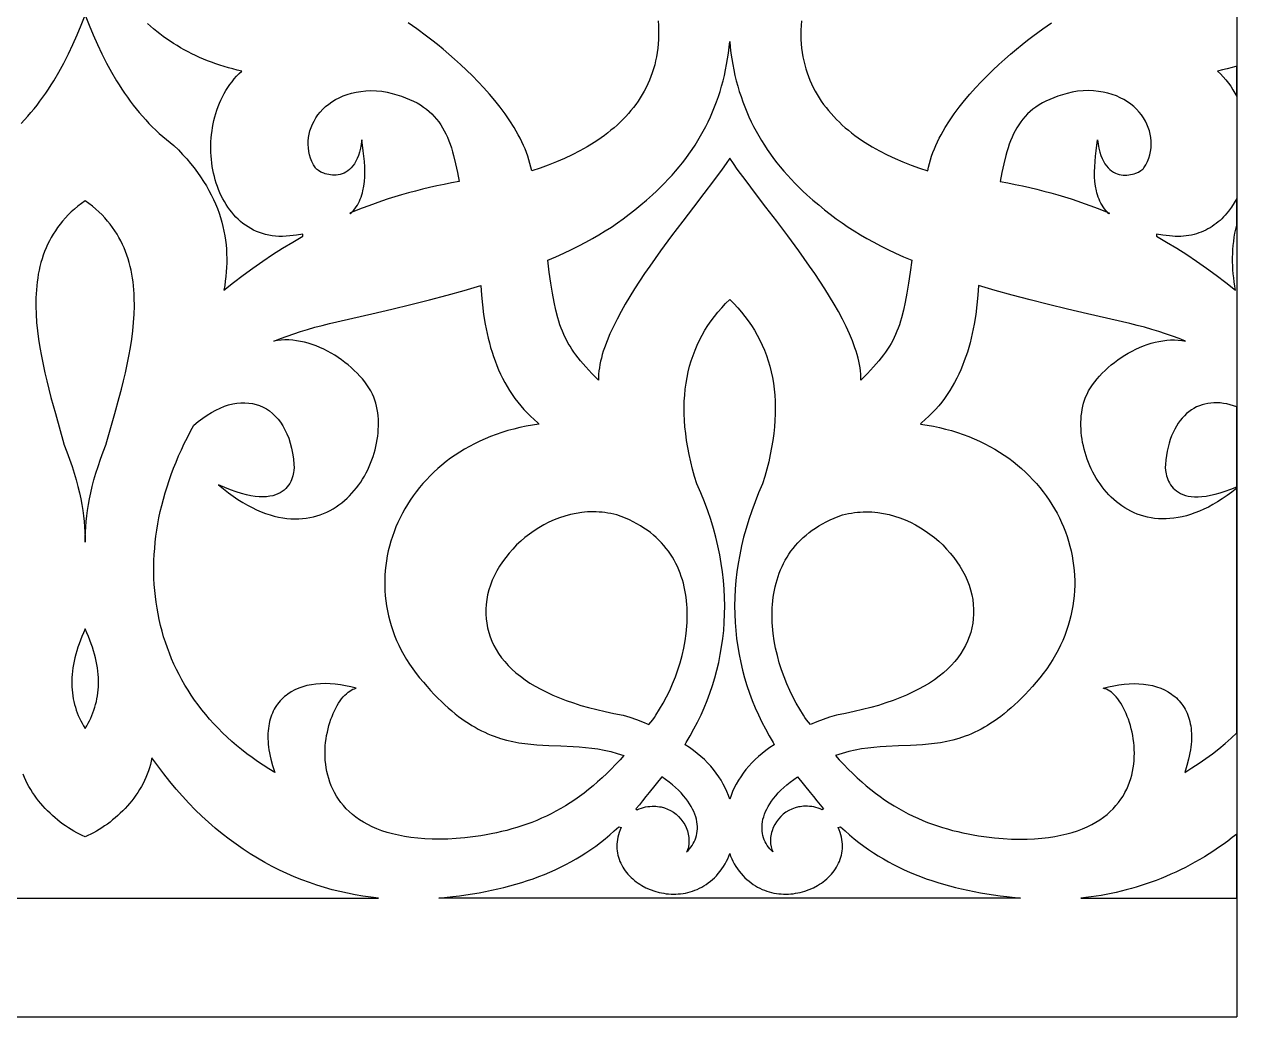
# Model space of a CAD drawing. Extents: x -53 to 63, y 3 to 43.
# Drawn here: x 35.28 to 63.41, y 2.79 to 25.82 of the extents above; entities that cross this region are included whole.
import ezdxf

# ---------------------------------------------------------------- set-up
doc = ezdxf.new("R2010")
doc.units = 0
doc.header["$MEASUREMENT"] = 0
doc.layers.get('0').update_dxf_attribs({"linetype": 'CONTINUOUS'})
doc.layers.add('LAYER_1', color=18, linetype='CONTINUOUS')

msp = doc.modelspace()

# ---------------------------------------------------------------- linework, layer by layer
msp.add_line((63.41, 42.78), (63.41, 2.794))
at = {"layer": 'LAYER_1'}
for points in [[(35.209, 23.519), (35.285, 23.6), (35.36, 23.683), (35.433, 23.768), (35.504, 23.854), (35.574, 23.943), (35.643, 24.033), (35.709, 24.125), (35.775, 24.219), (35.839, 24.314), (35.902, 24.411), (35.963, 24.509), (36.082, 24.711), (36.195, 24.918), (36.303, 25.131), (36.407, 25.349), (36.506, 25.573), (36.6, 25.801), (36.69, 26.033), (36.781, 25.801), (36.875, 25.573), (36.974, 25.349), (37.078, 25.131), (37.186, 24.918), (37.299, 24.711), (37.417, 24.509), (37.479, 24.411), (37.541, 24.314), (37.605, 24.219), (37.671, 24.125), (37.737, 24.033), (37.806, 23.943), (37.876, 23.854), (37.947, 23.768), (38.02, 23.683), (38.095, 23.6), (38.171, 23.519), (38.249, 23.439), (38.328, 23.362), (38.409, 23.287), (38.492, 23.213), (38.577, 23.142), (38.663, 23.073), (38.751, 23.006), (38.855, 22.902), (38.953, 22.798), (39.047, 22.694), (39.135, 22.589), (39.218, 22.485), (39.297, 22.381), (39.37, 22.276), (39.439, 22.172), (39.503, 22.067), (39.563, 21.963), (39.618, 21.858), (39.669, 21.754), (39.716, 21.649), (39.759, 21.544), (39.797, 21.439), (39.832, 21.334), (39.862, 21.229), (39.889, 21.124), (39.912, 21.019), (39.931, 20.914), (39.947, 20.809), (39.959, 20.704), (39.968, 20.599), (39.974, 20.494), (39.976, 20.388), (39.975, 20.283), (39.972, 20.178), (39.965, 20.072), (39.955, 19.967), (39.943, 19.862), (39.928, 19.756), (39.91, 19.651), (40.134, 19.828), (40.358, 19.998), (40.584, 20.164), (40.812, 20.323), (41.041, 20.477), (41.273, 20.625), (41.507, 20.767), (41.745, 20.904), (41.74, 20.948), (41.595, 20.926), (41.441, 20.907), (41.355, 20.899), (41.27, 20.896), (41.188, 20.897), (41.107, 20.902), (41.028, 20.911), (40.952, 20.925), (40.877, 20.941), (40.804, 20.962), (40.734, 20.986), (40.665, 21.013), (40.598, 21.044), (40.534, 21.078), (40.471, 21.116), (40.411, 21.156), (40.352, 21.199), (40.296, 21.246), (40.241, 21.294), (40.189, 21.346), (40.139, 21.4), (40.091, 21.456), (40.046, 21.515), (40.002, 21.576), (39.961, 21.639), (39.922, 21.704), (39.885, 21.771), (39.85, 21.839), (39.818, 21.91), (39.788, 21.982), (39.76, 22.055), (39.734, 22.13), (39.711, 22.206), (39.69, 22.283), (39.671, 22.361), (39.655, 22.44), (39.641, 22.52), (39.629, 22.601), (39.62, 22.683), (39.613, 22.765), (39.609, 22.847), (39.607, 22.929), (39.607, 23.012), (39.61, 23.095), (39.616, 23.178), (39.623, 23.261), (39.634, 23.344), (39.647, 23.426), (39.662, 23.508), (39.68, 23.589), (39.701, 23.67), (39.724, 23.75), (39.749, 23.829), (39.778, 23.907), (39.808, 23.985), (39.842, 24.061), (39.878, 24.135), (39.917, 24.209), (39.958, 24.281), (40.002, 24.351), (40.049, 24.42), (40.099, 24.486), (40.151, 24.551), (40.206, 24.614), (40.264, 24.675), (40.324, 24.734), (40.324, 24.734), (40.22, 24.757), (40.117, 24.782), (40.016, 24.809), (39.916, 24.838), (39.817, 24.869), (39.72, 24.902), (39.624, 24.936), (39.529, 24.972), (39.436, 25.01), (39.344, 25.05), (39.253, 25.092), (39.164, 25.135), (39.077, 25.18), (38.99, 25.226), (38.906, 25.274), (38.822, 25.324), (38.74, 25.375), (38.66, 25.428), (38.581, 25.483), (38.503, 25.538), (38.427, 25.596), (38.353, 25.654), (38.28, 25.715), (38.208, 25.776), (38.138, 25.839)], [(49.983, 25.897), (49.991, 25.786), (49.995, 25.678), (49.995, 25.571), (49.993, 25.467), (49.986, 25.364), (49.976, 25.263), (49.963, 25.164), (49.947, 25.066), (49.927, 24.971), (49.905, 24.877), (49.879, 24.785), (49.85, 24.694), (49.819, 24.606), (49.784, 24.519), (49.747, 24.434), (49.707, 24.351), (49.664, 24.269), (49.618, 24.189), (49.57, 24.111), (49.52, 24.035), (49.467, 23.96), (49.412, 23.886), (49.354, 23.815), (49.294, 23.745), (49.232, 23.676), (49.168, 23.609), (49.102, 23.544), (49.033, 23.48), (48.963, 23.418), (48.891, 23.358), (48.817, 23.299), (48.741, 23.241), (48.664, 23.185), (48.585, 23.13), (48.504, 23.077), (48.338, 22.976), (48.167, 22.88), (47.991, 22.789), (47.81, 22.705), (47.625, 22.625), (47.437, 22.552), (47.246, 22.483), (47.052, 22.42), (47.034, 22.505), (47.012, 22.589), (46.988, 22.674), (46.961, 22.758), (46.93, 22.842), (46.897, 22.926), (46.862, 23.009), (46.823, 23.093), (46.782, 23.175), (46.739, 23.257), (46.694, 23.339), (46.646, 23.42), (46.545, 23.581), (46.436, 23.739), (46.32, 23.895), (46.199, 24.048), (46.073, 24.197), (45.943, 24.343), (45.81, 24.485), (45.675, 24.622), (45.538, 24.756), (45.401, 24.884), (45.264, 25.008), (45.128, 25.127), (44.994, 25.24), (44.863, 25.347), (44.735, 25.449), (44.612, 25.544), (44.383, 25.714), (44.182, 25.855)], [(53.308, 25.897), (53.3, 25.786), (53.296, 25.678), (53.296, 25.571), (53.299, 25.467), (53.305, 25.364), (53.315, 25.263), (53.328, 25.164), (53.344, 25.066), (53.364, 24.971), (53.387, 24.877), (53.412, 24.785), (53.441, 24.694), (53.473, 24.606), (53.507, 24.519), (53.545, 24.434), (53.585, 24.351), (53.627, 24.269), (53.673, 24.189), (53.721, 24.111), (53.771, 24.035), (53.824, 23.96), (53.88, 23.886), (53.937, 23.815), (53.997, 23.745), (54.059, 23.676), (54.123, 23.609), (54.19, 23.544), (54.258, 23.48), (54.328, 23.418), (54.4, 23.358), (54.474, 23.299), (54.55, 23.241), (54.627, 23.185), (54.706, 23.13), (54.787, 23.077), (54.953, 22.976), (55.124, 22.88), (55.3, 22.789), (55.481, 22.705), (55.666, 22.625), (55.854, 22.552), (56.046, 22.483), (56.24, 22.42), (56.258, 22.505), (56.279, 22.589), (56.303, 22.674), (56.331, 22.758), (56.361, 22.842), (56.394, 22.926), (56.43, 23.009), (56.468, 23.093), (56.509, 23.175), (56.552, 23.257), (56.598, 23.339), (56.645, 23.42), (56.747, 23.581), (56.855, 23.739), (56.971, 23.895), (57.092, 24.048), (57.218, 24.197), (57.347, 24.343), (57.48, 24.485), (57.616, 24.622), (57.753, 24.756), (57.89, 24.884), (58.027, 25.008), (58.163, 25.127), (58.297, 25.24), (58.428, 25.347), (58.556, 25.449), (58.679, 25.544), (58.908, 25.714), (59.109, 25.855)], [(29.883, 5.546), (36.69, 5.546), (43.496, 5.546), (43.316, 5.567), (43.137, 5.592), (42.958, 5.622), (42.779, 5.657), (42.6, 5.696), (42.422, 5.741), (42.245, 5.791), (42.068, 5.845), (41.893, 5.905), (41.718, 5.97), (41.543, 6.04), (41.37, 6.116), (41.198, 6.196), (41.027, 6.282), (40.858, 6.374), (40.689, 6.471), (40.522, 6.573), (40.357, 6.681), (40.193, 6.795), (40.031, 6.914), (39.87, 7.039), (39.711, 7.169), (39.554, 7.306), (39.4, 7.448), (39.247, 7.596), (39.096, 7.75), (38.947, 7.911), (38.801, 8.077), (38.657, 8.249), (38.516, 8.428), (38.377, 8.612), (38.24, 8.803), (38.225, 8.725), (38.206, 8.647), (38.184, 8.57), (38.159, 8.495), (38.132, 8.42), (38.101, 8.347), (38.068, 8.275), (38.033, 8.204), (37.995, 8.134), (37.955, 8.065), (37.913, 7.998), (37.868, 7.932), (37.821, 7.868), (37.773, 7.805), (37.723, 7.744), (37.671, 7.684), (37.617, 7.626), (37.562, 7.569), (37.506, 7.514), (37.448, 7.46), (37.389, 7.409), (37.329, 7.359), (37.268, 7.311), (37.206, 7.265), (37.143, 7.221), (37.079, 7.179), (36.951, 7.1), (36.886, 7.064), (36.821, 7.03), (36.756, 6.999), (36.69, 6.969), (36.625, 6.999), (36.56, 7.03), (36.494, 7.064), (36.43, 7.1), (36.301, 7.179), (36.238, 7.221), (36.175, 7.265), (36.113, 7.311), (36.052, 7.359), (35.992, 7.409), (35.934, 7.46), (35.876, 7.514), (35.819, 7.569), (35.764, 7.626), (35.711, 7.684), (35.659, 7.744), (35.609, 7.805), (35.56, 7.868), (35.514, 7.932), (35.469, 7.998), (35.427, 8.065), (35.387, 8.134), (35.349, 8.204), (35.314, 8.275), (35.281, 8.347), (35.25, 8.42)], [(-53.042, 2.794), (63.41, 2.794)]]:
    msp.add_lwpolyline(points, dxfattribs=at)
for points in [[(51.645, 25.419), (51.659, 25.284), (51.675, 25.15), (51.694, 25.018), (51.716, 24.888), (51.741, 24.759), (51.768, 24.632), (51.799, 24.506), (51.833, 24.382), (51.869, 24.259), (51.908, 24.139), (51.95, 24.019), (51.995, 23.901), (52.042, 23.785), (52.092, 23.671), (52.145, 23.557), (52.201, 23.446), (52.259, 23.336), (52.32, 23.227), (52.383, 23.12), (52.45, 23.015), (52.518, 22.911), (52.59, 22.808), (52.663, 22.707), (52.74, 22.607), (52.819, 22.509), (52.9, 22.412), (52.984, 22.317), (53.07, 22.223), (53.159, 22.131), (53.25, 22.04), (53.343, 21.95), (53.439, 21.862), (53.575, 21.741), (53.71, 21.626), (53.845, 21.516), (53.979, 21.41), (54.115, 21.308), (54.252, 21.21), (54.391, 21.115), (54.534, 21.024), (54.68, 20.934), (54.83, 20.847), (54.986, 20.761), (55.148, 20.677), (55.316, 20.593), (55.492, 20.51), (55.676, 20.426), (55.869, 20.342), (55.831, 20.064), (55.794, 19.812), (55.757, 19.584), (55.718, 19.375), (55.678, 19.185), (55.633, 19.01), (55.609, 18.927), (55.583, 18.848), (55.556, 18.771), (55.527, 18.697), (55.496, 18.624), (55.463, 18.553), (55.428, 18.484), (55.39, 18.415), (55.35, 18.348), (55.307, 18.281), (55.261, 18.213), (55.212, 18.146), (55.16, 18.078), (55.105, 18.01), (54.983, 17.869), (54.845, 17.72), (54.691, 17.563), (54.691, 17.632), (54.687, 17.703), (54.68, 17.776), (54.67, 17.849), (54.657, 17.924), (54.641, 17.999), (54.623, 18.076), (54.602, 18.154), (54.578, 18.233), (54.551, 18.313), (54.491, 18.475), (54.422, 18.64), (54.345, 18.808), (54.259, 18.979), (54.167, 19.152), (54.068, 19.326), (53.963, 19.502), (53.853, 19.678), (53.738, 19.856), (53.62, 20.033), (53.498, 20.21), (53.374, 20.387), (53.247, 20.563), (52.992, 20.91), (52.736, 21.248), (52.486, 21.576), (52.247, 21.889), (52.024, 22.185), (51.821, 22.46), (51.73, 22.59), (51.645, 22.712), (51.561, 22.59), (51.47, 22.46), (51.267, 22.185), (51.044, 21.889), (50.805, 21.576), (50.555, 21.248), (50.299, 20.91), (50.043, 20.563), (49.917, 20.387), (49.793, 20.21), (49.671, 20.033), (49.553, 19.856), (49.438, 19.678), (49.328, 19.502), (49.223, 19.326), (49.124, 19.152), (49.031, 18.979), (48.946, 18.808), (48.868, 18.64), (48.799, 18.475), (48.739, 18.313), (48.713, 18.233), (48.689, 18.154), (48.668, 18.076), (48.65, 17.999), (48.634, 17.924), (48.621, 17.849), (48.611, 17.776), (48.604, 17.703), (48.6, 17.632), (48.6, 17.563), (48.446, 17.72), (48.308, 17.869), (48.186, 18.01), (48.131, 18.078), (48.079, 18.146), (48.03, 18.213), (47.984, 18.281), (47.941, 18.348), (47.901, 18.415), (47.863, 18.484), (47.828, 18.553), (47.795, 18.624), (47.764, 18.697), (47.735, 18.771), (47.708, 18.848), (47.682, 18.927), (47.658, 19.01), (47.613, 19.185), (47.573, 19.375), (47.534, 19.584), (47.497, 19.812), (47.46, 20.064), (47.422, 20.342), (47.615, 20.426), (47.799, 20.51), (47.974, 20.593), (48.143, 20.677), (48.305, 20.761), (48.46, 20.847), (48.611, 20.934), (48.757, 21.024), (48.9, 21.115), (49.039, 21.21), (49.176, 21.308), (49.312, 21.41), (49.446, 21.516), (49.581, 21.626), (49.716, 21.741), (49.852, 21.862), (49.948, 21.95), (50.041, 22.04), (50.132, 22.131), (50.221, 22.223), (50.307, 22.317), (50.391, 22.412), (50.472, 22.509), (50.551, 22.607), (50.627, 22.707), (50.701, 22.808), (50.773, 22.911), (50.841, 23.015), (50.907, 23.12), (50.971, 23.227), (51.032, 23.336), (51.09, 23.446), (51.146, 23.557), (51.199, 23.671), (51.249, 23.785), (51.296, 23.901), (51.341, 24.019), (51.383, 24.139), (51.422, 24.259), (51.458, 24.382), (51.492, 24.506), (51.523, 24.632), (51.55, 24.759), (51.575, 24.888), (51.597, 25.018), (51.616, 25.15), (51.632, 25.284)], [(63.41, 24.849), (63.302, 24.817), (63.191, 24.787), (63.08, 24.759), (62.966, 24.734), (62.966, 24.734), (63.034, 24.668), (63.098, 24.6), (63.158, 24.528), (63.215, 24.455), (63.269, 24.379), (63.319, 24.301), (63.366, 24.221), (63.41, 24.139)], [(42.832, 21.436), (42.845, 21.419), (42.882, 21.458), (42.917, 21.498), (42.949, 21.539), (42.979, 21.582), (43.006, 21.625), (43.031, 21.67), (43.054, 21.715), (43.075, 21.762), (43.093, 21.809), (43.11, 21.858), (43.124, 21.908), (43.137, 21.958), (43.157, 22.062), (43.17, 22.169), (43.177, 22.28), (43.179, 22.395), (43.176, 22.512), (43.169, 22.632), (43.158, 22.755), (43.144, 22.881), (43.11, 23.14), (43.097, 23.037), (43.079, 22.942), (43.058, 22.855), (43.033, 22.776), (43.005, 22.705), (42.974, 22.641), (42.94, 22.583), (42.904, 22.532), (42.866, 22.488), (42.826, 22.449), (42.784, 22.416), (42.742, 22.388), (42.698, 22.366), (42.653, 22.348), (42.608, 22.334), (42.563, 22.325), (42.518, 22.32), (42.473, 22.318), (42.429, 22.319), (42.385, 22.323), (42.343, 22.33), (42.302, 22.339), (42.263, 22.35), (42.226, 22.362), (42.159, 22.391), (42.103, 22.423), (42.08, 22.44), (42.06, 22.456), (42.044, 22.472), (42.033, 22.487), (41.99, 22.56), (41.953, 22.635), (41.922, 22.711), (41.899, 22.789), (41.881, 22.868), (41.87, 22.948), (41.865, 23.028), (41.867, 23.108), (41.874, 23.188), (41.888, 23.267), (41.907, 23.346), (41.933, 23.423), (41.964, 23.499), (42.001, 23.574), (42.044, 23.646), (42.092, 23.716), (42.146, 23.783), (42.206, 23.848), (42.27, 23.909), (42.341, 23.966), (42.416, 24.02), (42.497, 24.07), (42.583, 24.115), (42.674, 24.155), (42.77, 24.19), (42.871, 24.22), (42.976, 24.244), (43.087, 24.262), (43.202, 24.274), (43.322, 24.28), (43.447, 24.278), (43.576, 24.269), (43.698, 24.243), (43.814, 24.214), (43.924, 24.183), (44.029, 24.15), (44.127, 24.114), (44.22, 24.076), (44.308, 24.035), (44.391, 23.992), (44.469, 23.946), (44.542, 23.897), (44.611, 23.847), (44.675, 23.793), (44.736, 23.737), (44.792, 23.679), (44.845, 23.618), (44.894, 23.554), (44.94, 23.488), (44.983, 23.419), (45.023, 23.348), (45.061, 23.273), (45.096, 23.197), (45.128, 23.117), (45.158, 23.035), (45.187, 22.95), (45.214, 22.862), (45.239, 22.772), (45.285, 22.582), (45.328, 22.382), (45.368, 22.171), (45.193, 22.138), (45.02, 22.104), (44.85, 22.068), (44.682, 22.03), (44.517, 21.99), (44.354, 21.949), (44.192, 21.906), (44.034, 21.86), (43.877, 21.814), (43.722, 21.765), (43.569, 21.714), (43.418, 21.662), (43.269, 21.608), (43.121, 21.552), (42.976, 21.495)], [(60.458, 21.436), (60.446, 21.419), (60.408, 21.458), (60.374, 21.498), (60.341, 21.539), (60.312, 21.582), (60.284, 21.625), (60.259, 21.67), (60.236, 21.715), (60.216, 21.762), (60.197, 21.809), (60.181, 21.858), (60.166, 21.908), (60.154, 21.958), (60.134, 22.062), (60.121, 22.169), (60.113, 22.28), (60.112, 22.395), (60.115, 22.512), (60.122, 22.632), (60.133, 22.755), (60.146, 22.881), (60.181, 23.14), (60.194, 23.037), (60.212, 22.942), (60.233, 22.855), (60.258, 22.776), (60.286, 22.705), (60.317, 22.641), (60.351, 22.583), (60.387, 22.532), (60.425, 22.488), (60.465, 22.449), (60.507, 22.416), (60.549, 22.388), (60.593, 22.366), (60.638, 22.348), (60.683, 22.334), (60.728, 22.325), (60.773, 22.32), (60.818, 22.318), (60.862, 22.319), (60.905, 22.323), (60.948, 22.33), (60.988, 22.339), (61.027, 22.35), (61.065, 22.362), (61.132, 22.391), (61.188, 22.423), (61.211, 22.44), (61.231, 22.456), (61.246, 22.472), (61.258, 22.487), (61.301, 22.56), (61.338, 22.635), (61.368, 22.711), (61.392, 22.789), (61.41, 22.868), (61.421, 22.948), (61.425, 23.028), (61.424, 23.108), (61.417, 23.188), (61.403, 23.267), (61.383, 23.346), (61.358, 23.423), (61.327, 23.499), (61.29, 23.574), (61.247, 23.646), (61.199, 23.716), (61.145, 23.783), (61.085, 23.848), (61.02, 23.909), (60.95, 23.966), (60.875, 24.02), (60.794, 24.07), (60.708, 24.115), (60.617, 24.155), (60.521, 24.19), (60.42, 24.22), (60.314, 24.244), (60.204, 24.262), (60.088, 24.274), (59.968, 24.28), (59.844, 24.278), (59.714, 24.269), (59.592, 24.243), (59.476, 24.214), (59.366, 24.183), (59.262, 24.15), (59.164, 24.114), (59.071, 24.076), (58.983, 24.035), (58.9, 23.992), (58.823, 23.946), (58.749, 23.897), (58.681, 23.847), (58.616, 23.793), (58.556, 23.737), (58.499, 23.679), (58.446, 23.618), (58.397, 23.554), (58.351, 23.488), (58.308, 23.419), (58.268, 23.348), (58.231, 23.273), (58.196, 23.197), (58.163, 23.117), (58.133, 23.035), (58.104, 22.95), (58.078, 22.862), (58.053, 22.772), (58.006, 22.582), (57.963, 22.382), (57.923, 22.171), (58.098, 22.138), (58.271, 22.104), (58.441, 22.068), (58.609, 22.03), (58.774, 21.99), (58.937, 21.949), (59.098, 21.906), (59.257, 21.86), (59.414, 21.814), (59.569, 21.765), (59.721, 21.714), (59.872, 21.662), (60.021, 21.608), (60.169, 21.552), (60.314, 21.495)], [(36.69, 13.804), (36.692, 13.921), (36.696, 14.04), (36.703, 14.161), (36.713, 14.285), (36.727, 14.412), (36.744, 14.541), (36.765, 14.674), (36.79, 14.811), (36.82, 14.952), (36.855, 15.097), (36.895, 15.247), (36.94, 15.402), (36.991, 15.562), (37.048, 15.728), (37.112, 15.9), (37.182, 16.078), (37.182, 16.085), (37.38, 16.791), (37.482, 17.163), (37.531, 17.352), (37.579, 17.543), (37.624, 17.735), (37.666, 17.928), (37.705, 18.122), (37.74, 18.317), (37.77, 18.511), (37.795, 18.705), (37.815, 18.898), (37.827, 19.09), (37.833, 19.281), (37.831, 19.47), (37.828, 19.564), (37.822, 19.657), (37.813, 19.749), (37.803, 19.841), (37.79, 19.932), (37.775, 20.022), (37.758, 20.112), (37.737, 20.2), (37.715, 20.288), (37.689, 20.375), (37.661, 20.46), (37.63, 20.545), (37.596, 20.629), (37.559, 20.711), (37.519, 20.792), (37.476, 20.873), (37.43, 20.951), (37.381, 21.029), (37.328, 21.105), (37.272, 21.18), (37.212, 21.253), (37.149, 21.325), (37.082, 21.395), (37.011, 21.464), (36.937, 21.531), (36.858, 21.597), (36.776, 21.66), (36.69, 21.722), (36.604, 21.66), (36.522, 21.597), (36.443, 21.531), (36.369, 21.464), (36.298, 21.395), (36.231, 21.325), (36.168, 21.253), (36.108, 21.18), (36.052, 21.105), (35.999, 21.029), (35.95, 20.951), (35.903, 20.873), (35.86, 20.792), (35.82, 20.711), (35.783, 20.629), (35.749, 20.545), (35.718, 20.46), (35.69, 20.375), (35.665, 20.288), (35.642, 20.2), (35.622, 20.112), (35.604, 20.022), (35.589, 19.932), (35.577, 19.841), (35.566, 19.749), (35.558, 19.657), (35.552, 19.564), (35.548, 19.47), (35.547, 19.281), (35.552, 19.09), (35.565, 18.898), (35.584, 18.705), (35.609, 18.511), (35.64, 18.317), (35.674, 18.122), (35.713, 17.928), (35.756, 17.735), (35.801, 17.543), (35.848, 17.352), (35.898, 17.163), (35.999, 16.791), (36.197, 16.085), (36.197, 16.078), (36.267, 15.9), (36.33, 15.728), (36.387, 15.562), (36.438, 15.402), (36.484, 15.247), (36.524, 15.097), (36.558, 14.952), (36.588, 14.811), (36.614, 14.674), (36.635, 14.541), (36.652, 14.412), (36.666, 14.285), (36.676, 14.161), (36.684, 14.04), (36.688, 13.921)], [(63.41, 21.779), (63.352, 21.675), (63.288, 21.575), (63.218, 21.48), (63.144, 21.391), (63.104, 21.349), (63.064, 21.308), (63.022, 21.269), (62.979, 21.232), (62.934, 21.196), (62.888, 21.162), (62.841, 21.129), (62.793, 21.099), (62.743, 21.071), (62.692, 21.044), (62.64, 21.02), (62.586, 20.997), (62.532, 20.977), (62.476, 20.959), (62.419, 20.943), (62.36, 20.929), (62.301, 20.917), (62.24, 20.908), (62.178, 20.902), (62.115, 20.898), (62.05, 20.896), (61.985, 20.897), (61.918, 20.9), (61.85, 20.907), (61.696, 20.926), (61.551, 20.948), (61.546, 20.904), (61.783, 20.767), (62.018, 20.625), (62.25, 20.477), (62.479, 20.323), (62.706, 20.164), (62.932, 19.998), (63.157, 19.828), (63.381, 19.651), (63.365, 19.745), (63.351, 19.84), (63.339, 19.934), (63.33, 20.028), (63.323, 20.123), (63.318, 20.217), (63.315, 20.311), (63.315, 20.405), (63.317, 20.5), (63.322, 20.594), (63.33, 20.688), (63.34, 20.782), (63.353, 20.876), (63.369, 20.97), (63.388, 21.065), (63.41, 21.159)], [(45.871, 19.756), (45.886, 19.532), (45.908, 19.307), (45.937, 19.084), (45.973, 18.863), (45.993, 18.753), (46.016, 18.643), (46.042, 18.535), (46.069, 18.427), (46.099, 18.321), (46.131, 18.215), (46.165, 18.11), (46.202, 18.007), (46.242, 17.904), (46.284, 17.803), (46.329, 17.704), (46.377, 17.606), (46.427, 17.509), (46.481, 17.414), (46.538, 17.321), (46.597, 17.229), (46.66, 17.14), (46.727, 17.052), (46.796, 16.966), (46.869, 16.883), (46.945, 16.802), (47.025, 16.723), (47.108, 16.646), (47.196, 16.572), (47.204, 16.565), (47.209, 16.558), (47.217, 16.544), (47.067, 16.521), (46.92, 16.495), (46.776, 16.464), (46.635, 16.429), (46.497, 16.391), (46.361, 16.349), (46.228, 16.304), (46.099, 16.255), (45.972, 16.203), (45.848, 16.147), (45.728, 16.088), (45.61, 16.026), (45.495, 15.961), (45.384, 15.893), (45.276, 15.822), (45.171, 15.749), (45.069, 15.672), (44.97, 15.593), (44.875, 15.512), (44.783, 15.428), (44.694, 15.342), (44.609, 15.253), (44.527, 15.163), (44.448, 15.07), (44.373, 14.975), (44.302, 14.878), (44.233, 14.78), (44.169, 14.68), (44.108, 14.578), (44.05, 14.474), (43.997, 14.369), (43.946, 14.263), (43.9, 14.156), (43.857, 14.047), (43.818, 13.937), (43.783, 13.826), (43.752, 13.714), (43.724, 13.601), (43.7, 13.488), (43.681, 13.374), (43.665, 13.259), (43.653, 13.144), (43.645, 13.028), (43.641, 12.912), (43.641, 12.795), (43.645, 12.679), (43.654, 12.562), (43.666, 12.446), (43.683, 12.33), (43.704, 12.213), (43.729, 12.097), (43.758, 11.982), (43.792, 11.867), (43.829, 11.752), (43.872, 11.638), (43.918, 11.525), (43.969, 11.413), (44.025, 11.301), (44.085, 11.191), (44.149, 11.081), (44.218, 10.973), (44.291, 10.866), (44.369, 10.76), (44.452, 10.656), (44.538, 10.553), (44.623, 10.455), (44.707, 10.361), (44.791, 10.272), (44.873, 10.187), (44.955, 10.107), (45.036, 10.03), (45.117, 9.958), (45.197, 9.889), (45.276, 9.825), (45.354, 9.763), (45.432, 9.706), (45.509, 9.652), (45.586, 9.601), (45.662, 9.554), (45.737, 9.509), (45.812, 9.468), (45.887, 9.429), (45.961, 9.393), (46.035, 9.36), (46.108, 9.33), (46.181, 9.302), (46.326, 9.252), (46.469, 9.212), (46.611, 9.178), (46.753, 9.152), (46.893, 9.131), (47.033, 9.115), (47.173, 9.103), (47.312, 9.094), (47.452, 9.087), (47.731, 9.077), (48.013, 9.064), (48.155, 9.055), (48.298, 9.043), (48.443, 9.027), (48.589, 9.006), (48.736, 8.979), (48.886, 8.945), (49.037, 8.904), (49.191, 8.854), (49.102, 8.757), (48.999, 8.645), (48.895, 8.537), (48.791, 8.434), (48.687, 8.335), (48.582, 8.241), (48.477, 8.15), (48.371, 8.063), (48.265, 7.981), (48.158, 7.902), (48.05, 7.827), (47.942, 7.755), (47.833, 7.687), (47.724, 7.623), (47.614, 7.562), (47.503, 7.504), (47.392, 7.449), (47.28, 7.398), (47.167, 7.349), (47.053, 7.304), (46.939, 7.261), (46.823, 7.221), (46.707, 7.184), (46.59, 7.15), (46.473, 7.118), (46.354, 7.088), (46.235, 7.061), (46.114, 7.036), (45.993, 7.013), (45.871, 6.992), (45.747, 6.973), (45.498, 6.941), (45.297, 6.927), (45.104, 6.917), (44.919, 6.914), (44.741, 6.916), (44.571, 6.924), (44.407, 6.936), (44.251, 6.954), (44.102, 6.976), (43.96, 7.003), (43.825, 7.034), (43.696, 7.069), (43.574, 7.109), (43.459, 7.153), (43.349, 7.2), (43.246, 7.251), (43.148, 7.305), (43.057, 7.362), (42.971, 7.423), (42.891, 7.486), (42.816, 7.552), (42.747, 7.62), (42.682, 7.691), (42.623, 7.764), (42.569, 7.838), (42.52, 7.915), (42.475, 7.993), (42.435, 8.073), (42.399, 8.154), (42.368, 8.235), (42.341, 8.318), (42.318, 8.402), (42.299, 8.486), (42.283, 8.571), (42.272, 8.655), (42.263, 8.74), (42.259, 8.825), (42.257, 8.909), (42.259, 8.992), (42.263, 9.076), (42.271, 9.158), (42.281, 9.239), (42.294, 9.319), (42.31, 9.397), (42.327, 9.474), (42.347, 9.55), (42.369, 9.623), (42.393, 9.694), (42.419, 9.763), (42.447, 9.83), (42.476, 9.893), (42.507, 9.955), (42.539, 10.013), (42.572, 10.068), (42.606, 10.119), (42.642, 10.167), (42.678, 10.212), (42.715, 10.252), (42.752, 10.289), (42.79, 10.321), (42.828, 10.349), (42.866, 10.373), (42.904, 10.391), (42.942, 10.405), (42.98, 10.414), (42.857, 10.447), (42.735, 10.474), (42.614, 10.495), (42.495, 10.51), (42.379, 10.52), (42.264, 10.523), (42.153, 10.52), (42.044, 10.511), (41.939, 10.496), (41.837, 10.475), (41.739, 10.447), (41.645, 10.414), (41.556, 10.375), (41.471, 10.329), (41.391, 10.278), (41.353, 10.25), (41.317, 10.22), (41.282, 10.189), (41.248, 10.156), (41.216, 10.122), (41.185, 10.087), (41.156, 10.049), (41.129, 10.011), (41.103, 9.97), (41.079, 9.929), (41.056, 9.885), (41.035, 9.84), (41.016, 9.794), (40.999, 9.746), (40.983, 9.696), (40.97, 9.645), (40.958, 9.593), (40.949, 9.539), (40.941, 9.483), (40.935, 9.426), (40.932, 9.367), (40.93, 9.307), (40.931, 9.245), (40.934, 9.182), (40.939, 9.117), (40.946, 9.051), (40.956, 8.983), (40.967, 8.913), (40.982, 8.842), (40.998, 8.77), (41.039, 8.62), (41.09, 8.464), (40.953, 8.546), (40.82, 8.63), (40.69, 8.717), (40.563, 8.806), (40.44, 8.897), (40.321, 8.99), (40.204, 9.085), (40.092, 9.183), (39.982, 9.282), (39.876, 9.383), (39.774, 9.486), (39.675, 9.59), (39.579, 9.697), (39.487, 9.805), (39.398, 9.915), (39.313, 10.027), (39.231, 10.14), (39.152, 10.255), (39.077, 10.372), (39.005, 10.49), (38.937, 10.609), (38.872, 10.73), (38.81, 10.852), (38.752, 10.976), (38.697, 11.1), (38.646, 11.226), (38.598, 11.354), (38.553, 11.482), (38.512, 11.611), (38.474, 11.742), (38.44, 11.874), (38.409, 12.006), (38.382, 12.14), (38.358, 12.274), (38.337, 12.41), (38.32, 12.546), (38.306, 12.683), (38.295, 12.82), (38.288, 12.959), (38.285, 13.098), (38.284, 13.237), (38.287, 13.377), (38.294, 13.518), (38.304, 13.659), (38.317, 13.801), (38.334, 13.943), (38.354, 14.085), (38.377, 14.228), (38.404, 14.371), (38.434, 14.514), (38.468, 14.658), (38.505, 14.801), (38.546, 14.945), (38.59, 15.088), (38.637, 15.232), (38.687, 15.376), (38.741, 15.519), (38.799, 15.663), (38.86, 15.806), (38.924, 15.949), (38.991, 16.092), (39.062, 16.235), (39.137, 16.377), (39.215, 16.519), (39.316, 16.605), (39.418, 16.683), (39.519, 16.753), (39.621, 16.815), (39.721, 16.869), (39.821, 16.916), (39.92, 16.955), (40.018, 16.986), (40.115, 17.01), (40.21, 17.027), (40.304, 17.036), (40.395, 17.038), (40.485, 17.032), (40.572, 17.019), (40.657, 16.999), (40.739, 16.971), (40.818, 16.937), (40.895, 16.895), (40.968, 16.847), (41.037, 16.792), (41.103, 16.729), (41.166, 16.66), (41.224, 16.584), (41.278, 16.501), (41.327, 16.412), (41.372, 16.316), (41.413, 16.213), (41.448, 16.104), (41.478, 15.988), (41.503, 15.866), (41.522, 15.737), (41.535, 15.603), (41.537, 15.538), (41.532, 15.463), (41.527, 15.423), (41.519, 15.381), (41.509, 15.339), (41.496, 15.296), (41.48, 15.253), (41.46, 15.21), (41.438, 15.167), (41.411, 15.126), (41.381, 15.086), (41.347, 15.048), (41.308, 15.013), (41.265, 14.98), (41.217, 14.95), (41.165, 14.923), (41.107, 14.9), (41.043, 14.882), (40.974, 14.868), (40.9, 14.859), (40.819, 14.855), (40.732, 14.858), (40.638, 14.866), (40.538, 14.882), (40.431, 14.904), (40.316, 14.934), (40.194, 14.971), (40.065, 15.017), (39.928, 15.071), (39.783, 15.135), (39.898, 15.04), (40.013, 14.952), (40.126, 14.87), (40.237, 14.795), (40.348, 14.726), (40.457, 14.663), (40.564, 14.606), (40.67, 14.556), (40.775, 14.511), (40.878, 14.471), (40.98, 14.438), (41.08, 14.409), (41.178, 14.386), (41.275, 14.368), (41.37, 14.355), (41.464, 14.347), (41.555, 14.343), (41.645, 14.344), (41.733, 14.35), (41.82, 14.36), (41.905, 14.374), (41.987, 14.392), (42.068, 14.414), (42.147, 14.44), (42.224, 14.47), (42.299, 14.503), (42.372, 14.54), (42.443, 14.58), (42.512, 14.623), (42.579, 14.669), (42.644, 14.718), (42.707, 14.769), (42.767, 14.824), (42.826, 14.881), (42.882, 14.94), (42.936, 15.001), (42.987, 15.065), (43.037, 15.13), (43.084, 15.198), (43.128, 15.267), (43.17, 15.338), (43.21, 15.41), (43.247, 15.483), (43.282, 15.558), (43.314, 15.633), (43.344, 15.71), (43.371, 15.788), (43.396, 15.866), (43.418, 15.944), (43.437, 16.023), (43.454, 16.103), (43.468, 16.182), (43.479, 16.261), (43.488, 16.341), (43.493, 16.42), (43.496, 16.498), (43.496, 16.577), (43.494, 16.654), (43.488, 16.731), (43.479, 16.807), (43.467, 16.881), (43.453, 16.955), (43.435, 17.027), (43.414, 17.098), (43.387, 17.169), (43.354, 17.24), (43.317, 17.311), (43.275, 17.382), (43.228, 17.452), (43.177, 17.521), (43.122, 17.59), (43.063, 17.658), (43.001, 17.724), (42.935, 17.79), (42.866, 17.853), (42.794, 17.915), (42.719, 17.974), (42.642, 18.032), (42.562, 18.087), (42.48, 18.139), (42.397, 18.189), (42.311, 18.236), (42.225, 18.279), (42.137, 18.319), (42.048, 18.356), (41.958, 18.389), (41.868, 18.417), (41.777, 18.442), (41.687, 18.462), (41.596, 18.478), (41.506, 18.489), (41.416, 18.495), (41.327, 18.495), (41.239, 18.491), (41.152, 18.481), (41.067, 18.465), (41.22, 18.525), (41.375, 18.583), (41.532, 18.638), (41.691, 18.691), (41.853, 18.741), (42.019, 18.788), (42.188, 18.833), (42.363, 18.875), (43.344, 19.098), (43.806, 19.206), (44.25, 19.314), (44.677, 19.422), (45.089, 19.531), (45.487, 19.642)], [(57.42, 19.756), (57.405, 19.532), (57.383, 19.307), (57.355, 19.084), (57.319, 18.863), (57.298, 18.753), (57.275, 18.643), (57.249, 18.535), (57.222, 18.427), (57.192, 18.321), (57.16, 18.215), (57.126, 18.11), (57.089, 18.007), (57.049, 17.904), (57.007, 17.803), (56.962, 17.704), (56.914, 17.606), (56.864, 17.509), (56.81, 17.414), (56.753, 17.321), (56.694, 17.229), (56.631, 17.14), (56.564, 17.052), (56.495, 16.966), (56.422, 16.883), (56.346, 16.802), (56.266, 16.723), (56.183, 16.646), (56.096, 16.572), (56.087, 16.565), (56.082, 16.558), (56.074, 16.544), (56.224, 16.521), (56.371, 16.495), (56.515, 16.464), (56.656, 16.429), (56.795, 16.391), (56.93, 16.349), (57.063, 16.304), (57.193, 16.255), (57.319, 16.203), (57.443, 16.147), (57.564, 16.088), (57.681, 16.026), (57.796, 15.961), (57.907, 15.893), (58.015, 15.822), (58.12, 15.749), (58.222, 15.672), (58.321, 15.593), (58.416, 15.512), (58.508, 15.428), (58.597, 15.342), (58.682, 15.253), (58.764, 15.163), (58.843, 15.07), (58.918, 14.975), (58.99, 14.878), (59.058, 14.78), (59.122, 14.68), (59.183, 14.578), (59.241, 14.474), (59.295, 14.369), (59.345, 14.263), (59.391, 14.156), (59.434, 14.047), (59.473, 13.937), (59.508, 13.826), (59.539, 13.714), (59.567, 13.601), (59.591, 13.488), (59.61, 13.374), (59.626, 13.259), (59.638, 13.144), (59.646, 13.028), (59.65, 12.912), (59.65, 12.795), (59.646, 12.679), (59.637, 12.562), (59.625, 12.446), (59.608, 12.33), (59.587, 12.213), (59.562, 12.097), (59.533, 11.982), (59.5, 11.867), (59.462, 11.752), (59.419, 11.638), (59.373, 11.525), (59.322, 11.413), (59.266, 11.301), (59.206, 11.191), (59.142, 11.081), (59.073, 10.973), (59, 10.866), (58.922, 10.76), (58.839, 10.656), (58.753, 10.553), (58.668, 10.455), (58.584, 10.361), (58.5, 10.272), (58.418, 10.187), (58.336, 10.107), (58.255, 10.03), (58.174, 9.958), (58.094, 9.889), (58.015, 9.825), (57.937, 9.763), (57.859, 9.706), (57.782, 9.652), (57.705, 9.601), (57.629, 9.554), (57.554, 9.509), (57.479, 9.468), (57.404, 9.429), (57.33, 9.393), (57.256, 9.36), (57.183, 9.33), (57.11, 9.302), (56.965, 9.252), (56.822, 9.212), (56.68, 9.178), (56.538, 9.152), (56.398, 9.131), (56.258, 9.115), (56.118, 9.103), (55.979, 9.094), (55.839, 9.087), (55.56, 9.077), (55.278, 9.064), (55.136, 9.055), (54.993, 9.043), (54.848, 9.027), (54.702, 9.006), (54.555, 8.979), (54.406, 8.945), (54.254, 8.904), (54.101, 8.854), (54.189, 8.757), (54.292, 8.645), (54.396, 8.537), (54.5, 8.434), (54.604, 8.335), (54.709, 8.241), (54.814, 8.15), (54.92, 8.063), (55.026, 7.981), (55.133, 7.902), (55.241, 7.827), (55.349, 7.755), (55.458, 7.687), (55.567, 7.623), (55.677, 7.562), (55.788, 7.504), (55.899, 7.449), (56.011, 7.398), (56.124, 7.349), (56.238, 7.304), (56.352, 7.261), (56.468, 7.221), (56.584, 7.184), (56.701, 7.15), (56.818, 7.118), (56.937, 7.088), (57.056, 7.061), (57.177, 7.036), (57.298, 7.013), (57.42, 6.992), (57.544, 6.973), (57.793, 6.941), (57.994, 6.927), (58.187, 6.917), (58.372, 6.914), (58.55, 6.916), (58.721, 6.924), (58.884, 6.936), (59.04, 6.954), (59.189, 6.976), (59.331, 7.003), (59.466, 7.034), (59.594, 7.069), (59.717, 7.109), (59.832, 7.153), (59.942, 7.2), (60.045, 7.251), (60.143, 7.305), (60.234, 7.362), (60.32, 7.423), (60.4, 7.486), (60.475, 7.552), (60.544, 7.62), (60.608, 7.691), (60.668, 7.764), (60.722, 7.838), (60.771, 7.915), (60.816, 7.993), (60.856, 8.073), (60.891, 8.154), (60.923, 8.235), (60.95, 8.318), (60.973, 8.402), (60.992, 8.486), (61.007, 8.571), (61.019, 8.655), (61.027, 8.74), (61.032, 8.825), (61.034, 8.909), (61.032, 8.992), (61.027, 9.076), (61.02, 9.158), (61.009, 9.239), (60.997, 9.319), (60.981, 9.397), (60.963, 9.474), (60.943, 9.55), (60.921, 9.623), (60.897, 9.694), (60.871, 9.763), (60.844, 9.83), (60.814, 9.893), (60.784, 9.955), (60.752, 10.013), (60.719, 10.068), (60.684, 10.119), (60.649, 10.167), (60.613, 10.212), (60.576, 10.252), (60.539, 10.289), (60.501, 10.321), (60.463, 10.349), (60.425, 10.373), (60.387, 10.391), (60.349, 10.405), (60.311, 10.414), (60.434, 10.447), (60.556, 10.474), (60.677, 10.495), (60.796, 10.51), (60.912, 10.52), (61.027, 10.523), (61.138, 10.52), (61.247, 10.511), (61.352, 10.496), (61.454, 10.475), (61.552, 10.447), (61.646, 10.414), (61.735, 10.375), (61.82, 10.329), (61.9, 10.278), (61.938, 10.25), (61.974, 10.22), (62.009, 10.189), (62.043, 10.156), (62.075, 10.122), (62.106, 10.087), (62.135, 10.049), (62.162, 10.011), (62.188, 9.97), (62.212, 9.929), (62.235, 9.885), (62.256, 9.84), (62.275, 9.794), (62.292, 9.746), (62.308, 9.696), (62.321, 9.645), (62.333, 9.593), (62.342, 9.539), (62.35, 9.483), (62.356, 9.426), (62.359, 9.367), (62.361, 9.307), (62.36, 9.245), (62.357, 9.182), (62.352, 9.117), (62.345, 9.051), (62.336, 8.983), (62.324, 8.913), (62.309, 8.842), (62.293, 8.77), (62.252, 8.62), (62.202, 8.464), (62.371, 8.566), (62.536, 8.673), (62.695, 8.782), (62.848, 8.895), (62.997, 9.012), (63.14, 9.131), (63.278, 9.254), (63.41, 9.379), (63.41, 15.054), (63.297, 14.966), (63.185, 14.884), (63.075, 14.809), (62.965, 14.74), (62.858, 14.677), (62.751, 14.619), (62.646, 14.568), (62.542, 14.522), (62.44, 14.482), (62.34, 14.447), (62.241, 14.418), (62.143, 14.393), (62.047, 14.374), (61.953, 14.359), (61.86, 14.349), (61.769, 14.344), (61.679, 14.344), (61.591, 14.348), (61.505, 14.356), (61.421, 14.368), (61.339, 14.384), (61.258, 14.404), (61.179, 14.428), (61.102, 14.456), (61.027, 14.487), (60.954, 14.522), (60.883, 14.559), (60.814, 14.6), (60.747, 14.644), (60.682, 14.691), (60.619, 14.74), (60.558, 14.792), (60.499, 14.847), (60.443, 14.904), (60.388, 14.964), (60.336, 15.025), (60.286, 15.088), (60.238, 15.154), (60.193, 15.221), (60.149, 15.289), (60.108, 15.36), (60.07, 15.431), (60.034, 15.504), (60, 15.578), (59.969, 15.653), (59.94, 15.729), (59.914, 15.805), (59.89, 15.882), (59.869, 15.96), (59.851, 16.038), (59.835, 16.116), (59.821, 16.195), (59.811, 16.273), (59.803, 16.351), (59.797, 16.429), (59.795, 16.507), (59.795, 16.584), (59.798, 16.66), (59.804, 16.736), (59.813, 16.811), (59.824, 16.884), (59.839, 16.957), (59.857, 17.028), (59.877, 17.098), (59.904, 17.169), (59.937, 17.24), (59.974, 17.311), (60.016, 17.382), (60.063, 17.452), (60.114, 17.521), (60.169, 17.59), (60.228, 17.658), (60.29, 17.724), (60.356, 17.79), (60.425, 17.853), (60.497, 17.915), (60.572, 17.974), (60.649, 18.032), (60.729, 18.087), (60.811, 18.139), (60.894, 18.189), (60.98, 18.236), (61.066, 18.279), (61.154, 18.319), (61.243, 18.356), (61.333, 18.389), (61.423, 18.417), (61.514, 18.442), (61.604, 18.462), (61.695, 18.478), (61.785, 18.489), (61.875, 18.495), (61.964, 18.495), (62.052, 18.491), (62.138, 18.481), (62.224, 18.465), (62.071, 18.525), (61.916, 18.583), (61.759, 18.638), (61.6, 18.691), (61.438, 18.741), (61.272, 18.788), (61.102, 18.833), (60.928, 18.875), (59.947, 19.098), (59.485, 19.206), (59.041, 19.314), (58.614, 19.422), (58.202, 19.531), (57.805, 19.642)], [(51.645, 19.432), (51.74, 19.337), (51.831, 19.24), (51.917, 19.141), (51.999, 19.039), (52.076, 18.935), (52.15, 18.828), (52.219, 18.719), (52.283, 18.607), (52.343, 18.493), (52.399, 18.377), (52.45, 18.258), (52.496, 18.136), (52.538, 18.012), (52.575, 17.886), (52.607, 17.757), (52.635, 17.625), (52.658, 17.49), (52.676, 17.354), (52.69, 17.214), (52.698, 17.072), (52.702, 16.927), (52.701, 16.779), (52.694, 16.629), (52.683, 16.476), (52.667, 16.321), (52.645, 16.162), (52.619, 16.001), (52.587, 15.837), (52.55, 15.671), (52.508, 15.501), (52.46, 15.329), (52.408, 15.154), (52.316, 14.946), (52.233, 14.739), (52.156, 14.533), (52.086, 14.327), (52.024, 14.122), (51.968, 13.918), (51.919, 13.715), (51.877, 13.513), (51.841, 13.312), (51.812, 13.113), (51.79, 12.914), (51.773, 12.717), (51.764, 12.521), (51.76, 12.327), (51.762, 12.134), (51.771, 11.942), (51.785, 11.753), (51.805, 11.565), (51.832, 11.379), (51.863, 11.194), (51.901, 11.012), (51.943, 10.832), (51.992, 10.653), (52.045, 10.477), (52.104, 10.303), (52.168, 10.132), (52.237, 9.963), (52.311, 9.796), (52.39, 9.631), (52.474, 9.47), (52.562, 9.311), (52.655, 9.154), (52.671, 9.128), (52.676, 9.103), (52.579, 9.039), (52.486, 8.973), (52.398, 8.904), (52.314, 8.833), (52.234, 8.76), (52.159, 8.684), (52.088, 8.606), (52.021, 8.527), (51.958, 8.445), (51.9, 8.363), (51.847, 8.279), (51.798, 8.193), (51.753, 8.106), (51.713, 8.019), (51.677, 7.93), (51.645, 7.841), (51.614, 7.93), (51.579, 8.019), (51.538, 8.106), (51.494, 8.193), (51.445, 8.279), (51.391, 8.363), (51.333, 8.445), (51.27, 8.527), (51.204, 8.606), (51.132, 8.684), (51.057, 8.76), (50.977, 8.833), (50.893, 8.904), (50.804, 8.973), (50.712, 9.039), (50.615, 9.103), (50.62, 9.128), (50.636, 9.154), (50.729, 9.311), (50.817, 9.47), (50.901, 9.631), (50.98, 9.796), (51.054, 9.963), (51.123, 10.132), (51.187, 10.303), (51.246, 10.477), (51.299, 10.653), (51.347, 10.832), (51.39, 11.012), (51.428, 11.194), (51.459, 11.379), (51.485, 11.565), (51.506, 11.753), (51.52, 11.942), (51.528, 12.134), (51.531, 12.327), (51.527, 12.521), (51.517, 12.717), (51.501, 12.914), (51.479, 13.113), (51.45, 13.312), (51.414, 13.513), (51.372, 13.715), (51.323, 13.918), (51.267, 14.122), (51.205, 14.327), (51.135, 14.533), (51.058, 14.739), (50.974, 14.946), (50.883, 15.154), (50.83, 15.329), (50.783, 15.501), (50.741, 15.671), (50.704, 15.837), (50.672, 16.001), (50.645, 16.162), (50.624, 16.321), (50.607, 16.476), (50.596, 16.629), (50.59, 16.779), (50.589, 16.927), (50.592, 17.072), (50.601, 17.214), (50.614, 17.354), (50.632, 17.49), (50.655, 17.625), (50.683, 17.757), (50.716, 17.886), (50.753, 18.012), (50.795, 18.136), (50.841, 18.258), (50.892, 18.377), (50.948, 18.493), (51.008, 18.607), (51.072, 18.719), (51.141, 18.828), (51.215, 18.935), (51.292, 19.039), (51.374, 19.141), (51.46, 19.24), (51.551, 19.337)], [(63.41, 16.94), (63.332, 16.968), (63.254, 16.992), (63.178, 17.01), (63.102, 17.024), (63.027, 17.033), (62.954, 17.037), (62.882, 17.037), (62.811, 17.032), (62.741, 17.023), (62.673, 17.009), (62.606, 16.991), (62.542, 16.968), (62.479, 16.94), (62.418, 16.908), (62.359, 16.872), (62.302, 16.831), (62.247, 16.786), (62.195, 16.737), (62.145, 16.683), (62.097, 16.625), (62.052, 16.562), (62.01, 16.496), (61.97, 16.425), (61.934, 16.35), (61.9, 16.271), (61.869, 16.188), (61.842, 16.1), (61.818, 16.009), (61.797, 15.913), (61.779, 15.814), (61.765, 15.71), (61.755, 15.603), (61.753, 15.539), (61.758, 15.466), (61.77, 15.387), (61.78, 15.345), (61.793, 15.303), (61.808, 15.261), (61.826, 15.219), (61.848, 15.177), (61.872, 15.137), (61.901, 15.097), (61.933, 15.06), (61.97, 15.024), (62.011, 14.991), (62.056, 14.96), (62.106, 14.933), (62.16, 14.909), (62.22, 14.889), (62.285, 14.874), (62.356, 14.863), (62.432, 14.857), (62.515, 14.856), (62.603, 14.861), (62.698, 14.873), (62.799, 14.891), (62.907, 14.916), (63.022, 14.948), (63.144, 14.987), (63.273, 15.035), (63.41, 15.091)], [(49.773, 9.575), (49.86, 9.684), (49.9, 9.739), (49.934, 9.794), (50.02, 9.929), (50.102, 10.069), (50.18, 10.215), (50.253, 10.365), (50.322, 10.52), (50.385, 10.679), (50.443, 10.841), (50.495, 11.006), (50.54, 11.173), (50.579, 11.341), (50.611, 11.511), (50.635, 11.682), (50.652, 11.853), (50.657, 11.938), (50.661, 12.023), (50.662, 12.108), (50.661, 12.193), (50.658, 12.277), (50.652, 12.361), (50.645, 12.444), (50.635, 12.527), (50.622, 12.609), (50.607, 12.691), (50.59, 12.771), (50.57, 12.851), (50.548, 12.931), (50.523, 13.009), (50.495, 13.086), (50.465, 13.162), (50.432, 13.237), (50.396, 13.311), (50.357, 13.383), (50.316, 13.455), (50.271, 13.524), (50.224, 13.593), (50.173, 13.66), (50.12, 13.725), (50.063, 13.788), (50.004, 13.85), (49.941, 13.911), (49.875, 13.969), (49.805, 14.025), (49.732, 14.08), (49.656, 14.132), (49.577, 14.182), (49.494, 14.23), (49.407, 14.276), (49.317, 14.319), (49.224, 14.361), (49.127, 14.399), (49.026, 14.436), (48.957, 14.453), (48.889, 14.467), (48.82, 14.48), (48.752, 14.49), (48.683, 14.498), (48.615, 14.503), (48.547, 14.506), (48.48, 14.508), (48.412, 14.507), (48.345, 14.504), (48.278, 14.499), (48.212, 14.492), (48.08, 14.472), (47.949, 14.444), (47.821, 14.41), (47.695, 14.368), (47.571, 14.32), (47.451, 14.266), (47.333, 14.206), (47.218, 14.14), (47.107, 14.069), (47, 13.993), (46.896, 13.912), (46.797, 13.827), (46.702, 13.738), (46.612, 13.645), (46.527, 13.549), (46.448, 13.45), (46.373, 13.348), (46.305, 13.244), (46.242, 13.137), (46.186, 13.029), (46.136, 12.919), (46.093, 12.808), (46.057, 12.696), (46.028, 12.584), (46.007, 12.471), (45.993, 12.359), (45.987, 12.247), (45.987, 12.137), (45.994, 12.028), (46.007, 11.921), (46.027, 11.815), (46.054, 11.711), (46.087, 11.609), (46.126, 11.508), (46.173, 11.409), (46.226, 11.312), (46.285, 11.217), (46.352, 11.124), (46.426, 11.034), (46.506, 10.945), (46.593, 10.859), (46.687, 10.774), (46.789, 10.693), (46.897, 10.613), (47.012, 10.536), (47.134, 10.462), (47.264, 10.39), (47.401, 10.321), (47.544, 10.255), (47.696, 10.191), (47.854, 10.131), (48.02, 10.073), (48.193, 10.018), (48.373, 9.966), (48.561, 9.918), (48.757, 9.873), (48.96, 9.83), (49.17, 9.792), (49.332, 9.743), (49.481, 9.692), (49.625, 9.637)], [(53.518, 9.575), (53.431, 9.684), (53.391, 9.739), (53.357, 9.794), (53.271, 9.929), (53.189, 10.069), (53.111, 10.215), (53.038, 10.365), (52.969, 10.52), (52.906, 10.679), (52.848, 10.841), (52.796, 11.006), (52.751, 11.173), (52.712, 11.341), (52.68, 11.511), (52.656, 11.682), (52.639, 11.853), (52.634, 11.938), (52.63, 12.023), (52.629, 12.108), (52.63, 12.193), (52.633, 12.277), (52.639, 12.361), (52.646, 12.444), (52.657, 12.527), (52.669, 12.609), (52.684, 12.691), (52.701, 12.771), (52.721, 12.851), (52.743, 12.931), (52.768, 13.009), (52.796, 13.086), (52.826, 13.162), (52.859, 13.237), (52.895, 13.311), (52.934, 13.383), (52.975, 13.455), (53.02, 13.524), (53.067, 13.593), (53.118, 13.66), (53.171, 13.725), (53.228, 13.788), (53.287, 13.85), (53.35, 13.911), (53.416, 13.969), (53.486, 14.025), (53.558, 14.08), (53.635, 14.132), (53.714, 14.182), (53.797, 14.23), (53.883, 14.276), (53.973, 14.319), (54.067, 14.361), (54.164, 14.399), (54.265, 14.436), (54.333, 14.453), (54.402, 14.467), (54.471, 14.48), (54.539, 14.49), (54.607, 14.498), (54.675, 14.503), (54.743, 14.506), (54.811, 14.508), (54.879, 14.507), (54.946, 14.504), (55.013, 14.499), (55.079, 14.492), (55.211, 14.472), (55.342, 14.444), (55.47, 14.41), (55.596, 14.368), (55.72, 14.32), (55.84, 14.266), (55.958, 14.206), (56.073, 14.14), (56.184, 14.069), (56.291, 13.993), (56.395, 13.912), (56.494, 13.827), (56.589, 13.738), (56.679, 13.645), (56.764, 13.549), (56.844, 13.45), (56.918, 13.348), (56.986, 13.244), (57.049, 13.137), (57.105, 13.029), (57.155, 12.919), (57.198, 12.808), (57.234, 12.696), (57.263, 12.584), (57.285, 12.471), (57.298, 12.359), (57.304, 12.247), (57.304, 12.137), (57.297, 12.028), (57.284, 11.921), (57.264, 11.815), (57.238, 11.711), (57.205, 11.609), (57.165, 11.508), (57.119, 11.409), (57.065, 11.312), (57.006, 11.217), (56.939, 11.124), (56.866, 11.034), (56.785, 10.945), (56.698, 10.859), (56.604, 10.774), (56.502, 10.693), (56.394, 10.613), (56.279, 10.536), (56.157, 10.462), (56.027, 10.39), (55.89, 10.321), (55.747, 10.255), (55.595, 10.191), (55.437, 10.131), (55.271, 10.073), (55.098, 10.018), (54.918, 9.966), (54.73, 9.918), (54.534, 9.873), (54.331, 9.83), (54.121, 9.792), (53.959, 9.743), (53.811, 9.692), (53.666, 9.637)], [(36.69, 9.484), (36.726, 9.542), (36.759, 9.601), (36.791, 9.661), (36.82, 9.722), (36.847, 9.784), (36.872, 9.846), (36.895, 9.909), (36.916, 9.974), (36.934, 10.039), (36.951, 10.104), (36.965, 10.171), (36.976, 10.239), (36.986, 10.307), (36.993, 10.377), (36.998, 10.447), (37, 10.518), (37, 10.59), (36.997, 10.663), (36.992, 10.737), (36.985, 10.812), (36.975, 10.888), (36.962, 10.965), (36.947, 11.043), (36.929, 11.122), (36.909, 11.202), (36.886, 11.283), (36.86, 11.365), (36.831, 11.448), (36.8, 11.532), (36.766, 11.617), (36.73, 11.704), (36.69, 11.791), (36.651, 11.704), (36.614, 11.617), (36.58, 11.532), (36.549, 11.448), (36.521, 11.365), (36.495, 11.283), (36.472, 11.202), (36.451, 11.122), (36.433, 11.043), (36.418, 10.965), (36.406, 10.888), (36.395, 10.812), (36.388, 10.737), (36.383, 10.663), (36.38, 10.59), (36.38, 10.518), (36.382, 10.447), (36.387, 10.377), (36.394, 10.307), (36.403, 10.239), (36.415, 10.171), (36.429, 10.104), (36.445, 10.039), (36.464, 9.974), (36.484, 9.909), (36.507, 9.846), (36.532, 9.784), (36.56, 9.722), (36.589, 9.661), (36.621, 9.601), (36.654, 9.542)], [(49.471, 7.619), (49.501, 7.591), (49.548, 7.614), (49.596, 7.633), (49.644, 7.648), (49.694, 7.66), (49.743, 7.669), (49.793, 7.675), (49.843, 7.677), (49.893, 7.677), (49.933, 7.676), (49.974, 7.672), (50.014, 7.667), (50.053, 7.66), (50.13, 7.64), (50.203, 7.612), (50.274, 7.578), (50.34, 7.538), (50.403, 7.491), (50.46, 7.439), (50.513, 7.381), (50.56, 7.319), (50.601, 7.252), (50.635, 7.182), (50.663, 7.107), (50.674, 7.069), (50.683, 7.03), (50.69, 6.99), (50.695, 6.949), (50.699, 6.908), (50.7, 6.867), (50.696, 6.802), (50.686, 6.738), (50.678, 6.707), (50.668, 6.676), (50.656, 6.646), (50.642, 6.616), (50.679, 6.651), (50.713, 6.688), (50.745, 6.727), (50.774, 6.767), (50.8, 6.81), (50.824, 6.854), (50.844, 6.9), (50.861, 6.948), (50.875, 6.997), (50.885, 7.047), (50.893, 7.099), (50.896, 7.152), (50.896, 7.206), (50.892, 7.262), (50.884, 7.318), (50.873, 7.376), (50.857, 7.434), (50.837, 7.493), (50.813, 7.553), (50.785, 7.613), (50.752, 7.674), (50.715, 7.736), (50.673, 7.797), (50.626, 7.86), (50.575, 7.922), (50.518, 7.985), (50.457, 8.047), (50.39, 8.11), (50.318, 8.173), (50.241, 8.235), (50.159, 8.297), (50.071, 8.359), (49.778, 8), (49.702, 7.901), (49.626, 7.805), (49.549, 7.711)], [(53.82, 7.619), (53.79, 7.591), (53.743, 7.614), (53.695, 7.633), (53.647, 7.648), (53.598, 7.66), (53.548, 7.669), (53.498, 7.675), (53.448, 7.677), (53.398, 7.677), (53.357, 7.676), (53.317, 7.672), (53.277, 7.667), (53.238, 7.66), (53.161, 7.64), (53.087, 7.612), (53.017, 7.578), (52.951, 7.538), (52.888, 7.491), (52.831, 7.439), (52.778, 7.381), (52.731, 7.319), (52.69, 7.252), (52.656, 7.182), (52.628, 7.107), (52.617, 7.069), (52.608, 7.03), (52.601, 6.99), (52.596, 6.949), (52.593, 6.908), (52.592, 6.867), (52.595, 6.802), (52.605, 6.738), (52.613, 6.707), (52.623, 6.676), (52.635, 6.646), (52.649, 6.616), (52.612, 6.651), (52.578, 6.688), (52.546, 6.727), (52.517, 6.767), (52.491, 6.81), (52.467, 6.854), (52.447, 6.9), (52.43, 6.948), (52.416, 6.997), (52.405, 7.047), (52.398, 7.099), (52.395, 7.152), (52.395, 7.206), (52.399, 7.262), (52.406, 7.318), (52.418, 7.376), (52.434, 7.434), (52.453, 7.493), (52.477, 7.553), (52.506, 7.613), (52.538, 7.674), (52.576, 7.736), (52.618, 7.797), (52.664, 7.86), (52.716, 7.922), (52.772, 7.985), (52.834, 8.047), (52.9, 8.11), (52.972, 8.173), (53.049, 8.235), (53.132, 8.297), (53.22, 8.359), (53.513, 8), (53.589, 7.901), (53.665, 7.805), (53.742, 7.711)], [(51.645, 6.584), (51.666, 6.522), (51.692, 6.461), (51.721, 6.4), (51.753, 6.341), (51.789, 6.283), (51.827, 6.226), (51.868, 6.17), (51.911, 6.116), (51.955, 6.066), (52, 6.02), (52.046, 5.976), (52.094, 5.936), (52.142, 5.898), (52.192, 5.862), (52.243, 5.83), (52.294, 5.8), (52.346, 5.773), (52.399, 5.748), (52.453, 5.727), (52.507, 5.707), (52.562, 5.69), (52.617, 5.676), (52.672, 5.664), (52.728, 5.654), (52.784, 5.647), (52.839, 5.642), (52.895, 5.639), (52.951, 5.638), (53.007, 5.64), (53.062, 5.643), (53.118, 5.649), (53.172, 5.657), (53.227, 5.667), (53.28, 5.679), (53.386, 5.708), (53.489, 5.745), (53.588, 5.788), (53.682, 5.839), (53.728, 5.866), (53.772, 5.896), (53.815, 5.926), (53.856, 5.958), (53.896, 5.992), (53.934, 6.027), (53.971, 6.064), (54.006, 6.101), (54.039, 6.14), (54.07, 6.181), (54.099, 6.222), (54.125, 6.265), (54.15, 6.308), (54.173, 6.353), (54.193, 6.399), (54.211, 6.446), (54.226, 6.494), (54.239, 6.542), (54.249, 6.592), (54.256, 6.642), (54.261, 6.693), (54.262, 6.745), (54.261, 6.798), (54.257, 6.851), (54.25, 6.905), (54.239, 6.96), (54.226, 7.015), (54.209, 7.071), (54.188, 7.127), (54.164, 7.183), (54.218, 7.202), (54.323, 7.106), (54.428, 7.013), (54.536, 6.923), (54.644, 6.837), (54.754, 6.754), (54.866, 6.675), (54.979, 6.599), (55.094, 6.525), (55.211, 6.455), (55.329, 6.388), (55.449, 6.324), (55.571, 6.263), (55.694, 6.204), (55.819, 6.149), (55.946, 6.096), (56.074, 6.045), (56.204, 5.997), (56.337, 5.952), (56.471, 5.909), (56.607, 5.869), (56.744, 5.83), (56.884, 5.795), (57.026, 5.761), (57.169, 5.729), (57.315, 5.7), (57.463, 5.672), (57.612, 5.647), (57.764, 5.623), (57.918, 5.601), (58.074, 5.581), (58.392, 5.546), (51.645, 5.546), (44.9, 5.546), (45.218, 5.581), (45.374, 5.601), (45.527, 5.623), (45.679, 5.647), (45.829, 5.672), (45.976, 5.7), (46.122, 5.729), (46.265, 5.761), (46.407, 5.795), (46.547, 5.83), (46.684, 5.869), (46.82, 5.909), (46.954, 5.952), (47.086, 5.997), (47.217, 6.045), (47.345, 6.096), (47.472, 6.149), (47.597, 6.204), (47.72, 6.263), (47.842, 6.324), (47.962, 6.388), (48.08, 6.455), (48.196, 6.525), (48.311, 6.599), (48.425, 6.675), (48.536, 6.754), (48.646, 6.837), (48.755, 6.923), (48.862, 7.013), (48.968, 7.106), (49.072, 7.202), (49.127, 7.183), (49.103, 7.127), (49.082, 7.071), (49.065, 7.015), (49.052, 6.96), (49.041, 6.905), (49.034, 6.851), (49.03, 6.798), (49.029, 6.745), (49.03, 6.693), (49.035, 6.642), (49.042, 6.592), (49.052, 6.542), (49.065, 6.494), (49.081, 6.446), (49.098, 6.399), (49.118, 6.353), (49.141, 6.308), (49.166, 6.265), (49.193, 6.222), (49.221, 6.181), (49.252, 6.14), (49.285, 6.101), (49.32, 6.064), (49.357, 6.027), (49.395, 5.992), (49.435, 5.958), (49.476, 5.926), (49.519, 5.896), (49.563, 5.866), (49.609, 5.839), (49.703, 5.788), (49.802, 5.745), (49.905, 5.708), (50.011, 5.679), (50.064, 5.667), (50.119, 5.657), (50.174, 5.649), (50.229, 5.643), (50.284, 5.64), (50.34, 5.638), (50.396, 5.639), (50.452, 5.642), (50.507, 5.647), (50.563, 5.654), (50.619, 5.664), (50.674, 5.676), (50.729, 5.69), (50.784, 5.707), (50.838, 5.727), (50.892, 5.748), (50.945, 5.773), (50.997, 5.8), (51.048, 5.83), (51.099, 5.862), (51.149, 5.898), (51.197, 5.936), (51.245, 5.976), (51.291, 6.02), (51.336, 6.066), (51.38, 6.116), (51.423, 6.17), (51.463, 6.226), (51.502, 6.283), (51.538, 6.341), (51.57, 6.4), (51.599, 6.461), (51.625, 6.522)], [(63.41, 7.031), (63.305, 6.949), (63.2, 6.869), (63.093, 6.792), (62.986, 6.717), (62.878, 6.645), (62.77, 6.574), (62.661, 6.507), (62.551, 6.442), (62.441, 6.379), (62.33, 6.318), (62.219, 6.26), (62.107, 6.204), (61.995, 6.15), (61.882, 6.099), (61.768, 6.049), (61.655, 6.002), (61.541, 5.958), (61.426, 5.915), (61.311, 5.875), (61.196, 5.837), (61.08, 5.801), (60.965, 5.767), (60.848, 5.736), (60.732, 5.706), (60.615, 5.679), (60.499, 5.654), (60.382, 5.631), (60.265, 5.61), (60.147, 5.591), (60.03, 5.574), (59.912, 5.559), (59.795, 5.546), (63.41, 5.546)]]:
    msp.add_lwpolyline(points, close=True, dxfattribs=at)

doc.saveas('drawing.dxf')
